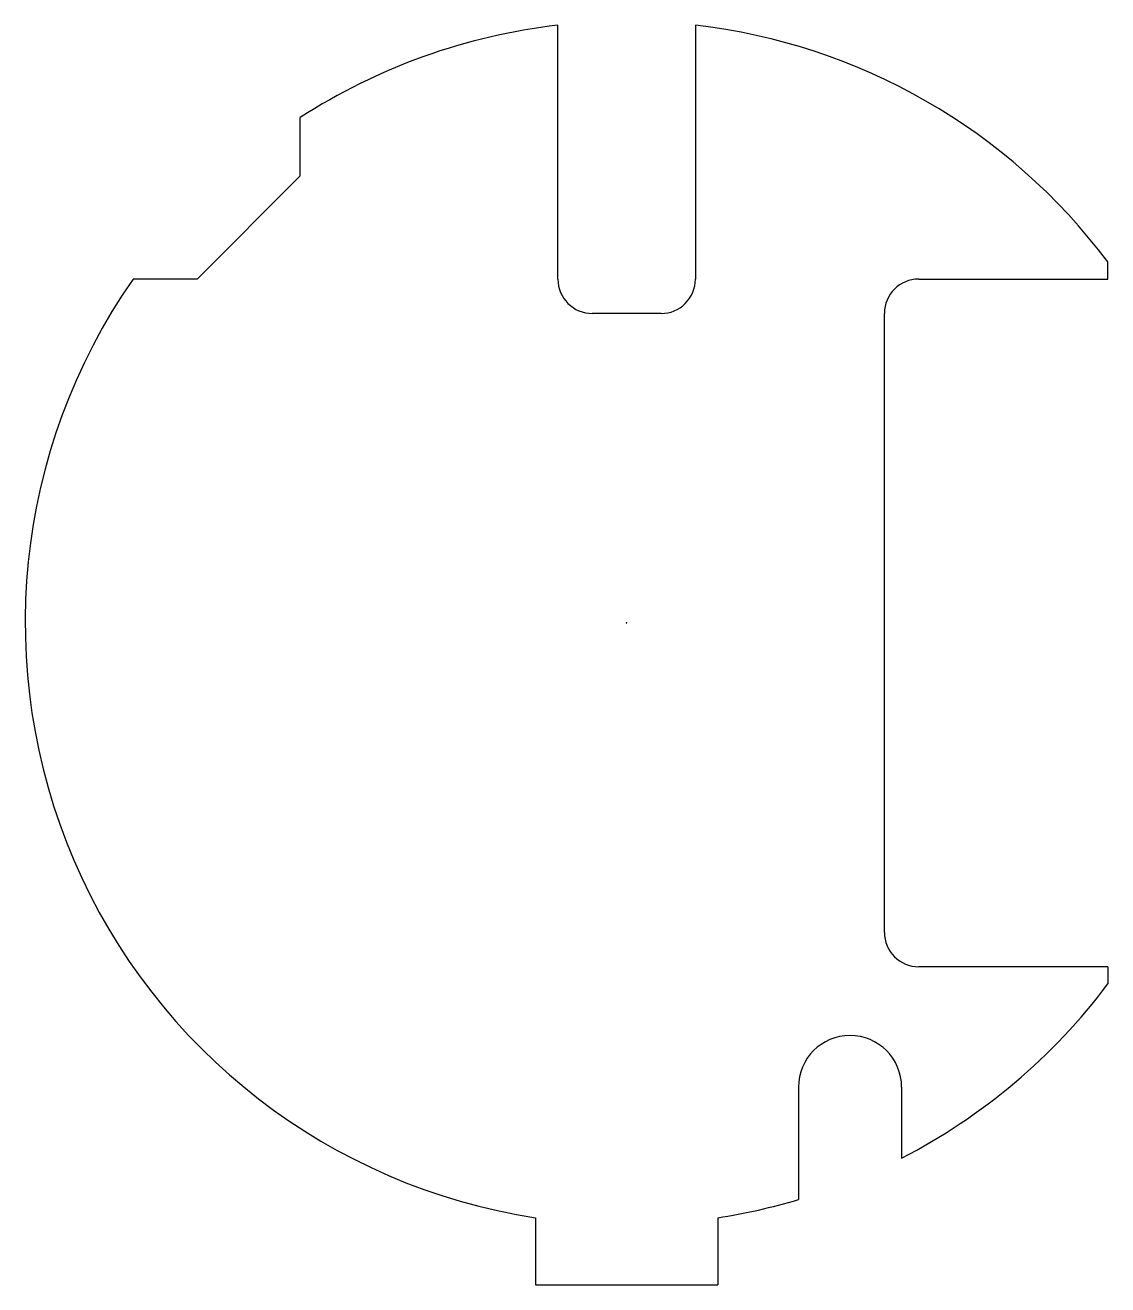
# Model space of a CAD drawing. Header units: centimetres. Extents: x -35 to 28, y -38.5 to 34.8.
import ezdxf

# ---------------------------------------------------------------- set-up
doc = ezdxf.new("R2010")
doc.units = ezdxf.units.CM
doc.header["$MEASUREMENT"] = 0
for name, color, linetype in [('Control board outline v3 v1_Control board outline v2_Sketch1', 7, 'Continuous'), ('Control board outline v3 v1_Control board outline v2_Sketch2', 7, 'Continuous'), ('Control board outline v3 v1_Sketch3', 7, 'Continuous')]:
    doc.layers.add(name, color=color, linetype=linetype)

msp = doc.modelspace()

# ---------------------------------------------------------------- linework, layer by layer
at = {"layer": 'Control board outline v3 v1_Control board outline v2_Sketch1'}
msp.add_point((0, 0), dxfattribs=at)
at = {"layer": 'Control board outline v3 v1_Control board outline v2_Sketch2'}
for p, q in [((-4, 20), (-4, 34.771)), ((4, 34.771), (4, 20)), ((-19, 26), (-19, 29.394)), ((-19, 26), (-25, 20)), ((28, 20), (28, 21)), ((-25, 20), (-28.723, 20)), ((17, 20), (28, 20)), ((2, 18), (-2, 18)), ((15, 0), (15, 18)), ((15, -18), (15, 0)), ((28, -20), (17, -20)), ((28, -20), (28, -21)), ((10, -27), (10, -33.541)), ((16, -27), (16, -31.129)), ((-5.3, -34.596), (-5.3, -38.5)), ((5.3, -34.596), (5.3, -38.5)), ((-5.3, -38.5), (5.3, -38.5))]:
    msp.add_line(p, q, dxfattribs=at)
for centre, radius, start, end in [((0, 0), 35, 96.56243, 122.87835), ((0, 0), 35, 36.8699, 83.43757), ((0, 0), 35, 145.1501, 261.29028), ((-2, 20), 2, 180, 270), ((2, 20), 2, 270, 0.00989), ((17, 18), 2, 90, 180), ((17, -18), 2, 180, 270), ((0, 0), 35, 297.20289, 323.1301), ((13, -27), 3, 0, 180), ((0, 0), 35, 278.70972, 286.60155)]:
    msp.add_arc(centre, radius, start, end, dxfattribs=at)
msp.add_point((0, 0), dxfattribs=at)
at = {"layer": 'Control board outline v3 v1_Sketch3'}
msp.add_point((0, 0), dxfattribs=at)

doc.saveas('drawing.dxf')
